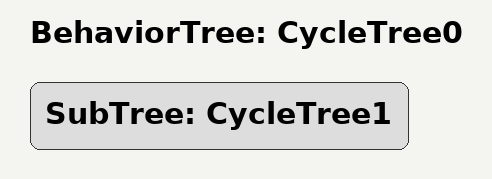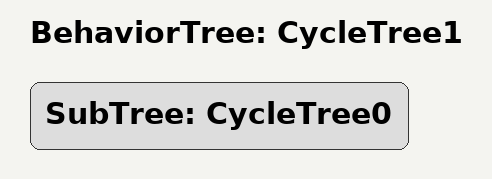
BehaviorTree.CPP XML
<?xml version="1.0" encoding="UTF-8"?>
<root BTCPP_format="4"
      main_tree_to_execute="CycleTree0">
  <BehaviorTree ID="CycleTree0">
    <SubTree ID="CycleTree1"/>
  </BehaviorTree>

  <BehaviorTree ID="CycleTree1">
    <SubTree ID="CycleTree0"/>
  </BehaviorTree>

</root>
